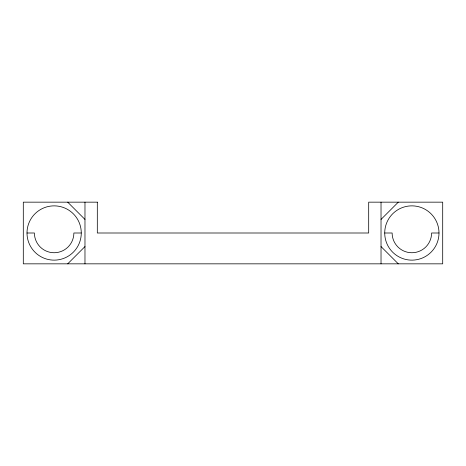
<?xml version="1.0" encoding="UTF-8"?>
<svg xmlns="http://www.w3.org/2000/svg" width="466" height="466" viewBox="0 0 466 466"><rect width="100%" height="100%" fill="white"/><g stroke="black" fill="none" stroke-linecap="round" stroke-linejoin="round"><path stroke-width="0.7" d="M67.71 263.838L84.975 246.566M381.025 219.434L398.29 202.162M26.999 233L34.402 233A19.735 19.735 0 0 0 54.138 252.735A19.735 19.735 0 0 0 73.873 233L81.276 233A27.139 27.139 0 0 1 40.571 256.504A27.139 27.139 0 0 1 40.571 209.496A27.139 27.139 0 0 1 81.276 233M384.724 233L392.127 233A19.735 19.735 0 0 0 411.862 252.735A19.735 19.735 0 0 0 431.598 233L439.001 233A27.139 27.139 0 0 1 398.29 256.504A27.139 27.139 0 0 1 398.29 209.496A27.139 27.139 0 0 1 439.001 233M381.025 246.566L398.29 263.838M67.71 202.162L84.975 219.434M381.025 202.162L381.025 263.838M84.975 202.162L84.975 263.838M97.312 202.162L23.3 202.162L23.3 263.838L442.7 263.838L442.7 202.162L368.688 202.162L368.688 233L97.312 233L97.312 202.162"/></g></svg>
